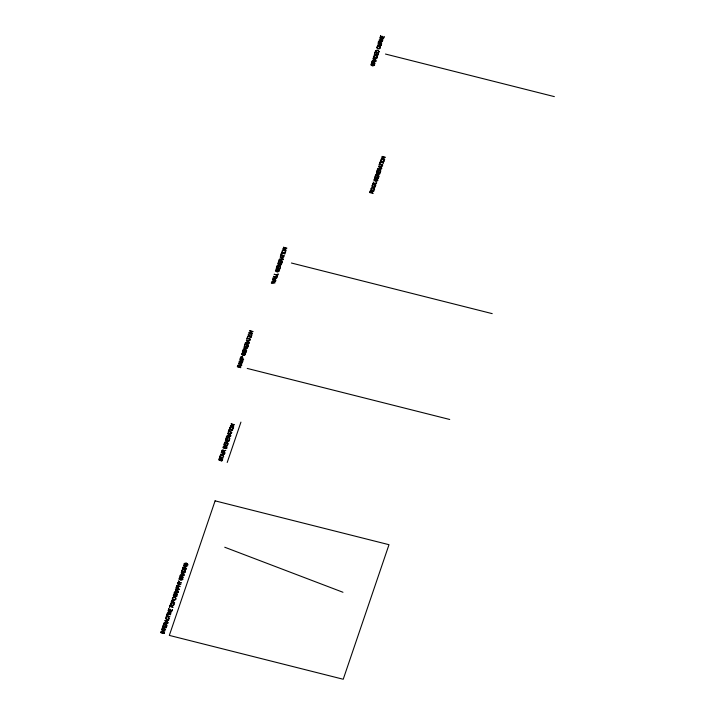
<?xml version="1.0" encoding="UTF-8"?>
<svg xmlns="http://www.w3.org/2000/svg" width="715" height="715" viewBox="0 0 715 715"><rect width="100%" height="100%" fill="white"/><g stroke="black" fill="none" stroke-linecap="round" stroke-linejoin="round"><path stroke-width="1.07" d="M167.024 617.224C163.297 618.484 170.51 620.942 168.454 617.528M373.302 184.926C369.61 186.266 376.85 188.626 374.74 185.239M378.128 46.359C374.392 48.146 381.971 49.693 379.558 46.672M176.417 592.61C176.426 591.019 174.013 591.198 174.049 593.53L177.517 594.406L176.239 593.244M281.183 259.929C281.049 258.142 278.689 258.776 278.814 260.841L282.291 261.717L281.013 260.564M373.954 61.624C373.927 59.944 371.478 60.337 371.586 62.536L375.062 63.412L373.775 62.259M379.71 169.089C379.719 167.417 377.171 167.828 377.341 170L380.818 170.876L379.54 169.723M176.417 592.565L176.426 592.512A1.877 1.466 6.7 0 1 177.222 592.27L178.33 592.038L175.345 589.696L179.197 589.473L177.901 589.929L177.517 591.055L178.473 591.618L178.178 592.485L177.007 592.726A1.296 1.01 6.7 0 0 176.534 592.869M182.173 575.655C182.137 574.163 179.733 574.297 179.796 576.621L183.272 577.497L181.994 576.335M239.722 365.848C239.775 364.418 237.335 364.4 237.344 366.813L240.821 367.689L239.543 366.527M281.192 259.876L281.192 259.831A1.877 1.466 6.7 0 1 281.996 259.581L283.095 259.348L280.119 257.016L283.971 256.792L282.666 257.248L282.291 258.374L283.238 258.928L282.943 259.795L281.674 260.072A1.296 1.01 6.7 0 0 281.308 260.189M373.963 61.57L373.963 61.526A1.877 1.466 6.7 0 1 374.767 61.276L375.867 61.043M379.719 169.035L379.728 168.99A1.877 1.466 6.7 0 1 380.523 168.74L381.622 168.508L378.646 166.175L382.498 165.952L381.202 166.407L380.818 167.525L381.765 168.088L381.47 168.954L380.201 169.223A1.296 1.01 6.7 0 0 379.835 169.348M247.211 343.987L248.489 345.139L245.013 344.264C244.432 342.422 247.453 341.582 247.39 343.298A1.877 1.466 6.7 0 1 248.194 343.003L249.294 342.771M242.6 357.947L242.367 358.635L243.663 359.341L240.186 358.465L240.553 357.393A3.191 2.494 6.7 0 1 240.696 357.053A1.073 0.831 6.7 0 1 242.546 357.08M182.298 570.588L182.102 571.151L184.756 571.821L184.953 571.249M223.715 451.558L224.993 452.711L221.516 451.835C220.935 449.994 223.956 449.154 223.893 450.87A1.877 1.466 6.7 0 1 224.698 450.575L225.797 450.343L224.376 451.067M228.612 437.151L229.89 438.313L226.414 437.437C225.833 435.587 228.854 434.747 228.791 436.472A1.877 1.466 6.7 0 1 229.595 436.177L230.704 435.944L227.719 433.603L231.571 433.379L230.275 433.835L229.89 434.961L230.847 435.524L230.552 436.391L229.283 436.659A1.296 1.01 6.7 0 0 228.907 436.776M165.728 624.141L167.015 625.294L163.538 624.418C162.975 622.756 165.835 621.576 165.916 623.453A1.877 1.466 6.7 0 1 166.711 623.158L167.819 622.926M227.2 462.471L240.937 422.109M374.079 56.503L373.891 57.066L376.546 57.736L376.742 57.164M375.858 51.283L375.67 51.855L378.324 52.517L378.512 51.945M380.452 42.632L381.739 43.794L378.262 42.918C377.699 41.247 380.559 40.076 380.639 41.953A1.877 1.466 6.7 0 1 381.435 41.658L382.543 41.425L381.122 42.14A1.296 1.01 6.7 0 0 380.755 42.257M371.872 192.264L373.15 193.425L369.673 192.549C369.092 190.699 372.113 189.859 372.05 191.584A1.877 1.466 6.7 0 1 372.855 191.289L373.954 191.057L372.533 191.772A1.296 1.01 6.7 0 0 372.166 191.888M172.083 600.672L171.734 601.628L172.976 601.941L173.218 600.716L172.154 600.573M241.062 357.259L240.714 358.215L241.956 358.528L242.197 357.303L241.107 357.187M220.855 459.048L220.676 459.253A9.116 7.123 6.7 0 0 220.426 459.584L219.746 460.102L219.299 459.495A1.966 1.537 6.7 0 1 219.371 459.262L220.318 458.503A1.064 0.831 6.7 0 0 219.228 458.753M240.204 366.035L241.473 365.767L241.768 364.9L240.821 364.337L241.196 363.211L242.501 362.755L238.649 362.988L241.643 365.276L240.526 365.544A1.877 1.466 6.7 0 0 239.686 365.874M182.656 575.843L183.925 575.575L184.22 574.708L183.272 574.145L183.657 573.019L184.953 572.563L181.101 572.787L184.095 575.083L182.977 575.352A1.877 1.466 6.7 0 0 182.137 575.682M274.024 278.385L275.087 278.35L274.774 279.261L273.854 278.707A4.603 3.593 6.7 0 0 273.237 278.394M228.8 433.889L229.864 433.853L229.551 434.765L228.63 434.211A4.603 3.593 6.7 0 0 228.014 433.898M182.182 573.073L183.237 573.037L182.933 573.948L182.012 573.394A4.603 3.593 6.7 0 0 181.396 573.081M165.925 620.879L166.979 620.835L166.666 621.746L165.755 621.201A4.603 3.593 6.7 0 0 165.138 620.888M273.908 278.394L273.407 278.403M228.684 433.898L228.183 433.898M182.066 573.081L181.556 573.081M165.862 620.879L165.254 620.888M246.818 340.733L248.454 340.68L248.15 341.591L247.229 341.046A4.603 3.593 6.7 0 0 246.612 340.733M379.102 166.47L380.782 166.416L380.478 167.328L379.558 166.774A4.603 3.593 6.7 0 0 378.941 166.461M280.575 257.311L282.255 257.257L281.951 258.169L281.031 257.623A4.603 3.593 6.7 0 0 280.414 257.311M239.105 363.283L240.785 363.229L240.481 364.141L239.561 363.586A4.603 3.593 6.7 0 0 238.944 363.274M373.302 59.005L375.026 58.952L374.723 59.863L373.802 59.309A4.603 3.593 6.7 0 0 373.185 58.996M221.105 454.57L222.83 454.517L222.517 455.428L221.605 454.874A4.603 3.593 6.7 0 0 220.989 454.561M175.765 589.991L177.49 589.947L177.177 590.858L176.256 590.304A4.603 3.593 6.7 0 0 175.649 589.991M274.238 282.729L271.271 283.015L275.114 282.818L272.361 281.397L275.677 281.174L272.451 279.556L275.132 281.227A9.742 7.615 6.7 0 0 273.827 281.129L271.789 281.495L273.961 282.595M385.465 54.045L554.357 96.623M291.407 263.013L492.215 313.635M247.22 368.422L449.735 419.482M224.733 547.234L342.977 592.27M242.251 360.905L239.302 361.075L239.114 361.611L242.591 362.487L239.748 361.397L242.975 361.361L240.437 359.529L243.466 359.922L239.99 359.046L239.829 359.52L242.108 360.825M375.884 60.998L372.89 58.71L376.742 58.487L375.438 58.934L375.062 60.06L376.01 60.623L375.715 61.49L374.508 61.74A1.296 1.01 6.7 0 0 374.079 61.883M249.312 342.735L246.318 340.438L250.17 340.215L248.865 340.671L248.489 341.797L249.437 342.351L249.142 343.218L247.908 343.486A1.296 1.01 6.7 0 0 247.506 343.611M167.837 622.89L164.843 620.593L168.686 620.37L167.39 620.826L167.006 621.943L167.962 622.506L167.667 623.373L166.398 623.65A1.296 1.01 6.7 0 0 166.032 623.766M374.866 185.131A1.752 1.367 6.7 0 1 374.812 187.241A1.752 1.367 6.7 0 1 372.175 186.678A1.752 1.367 6.7 0 1 373.248 184.783M373.936 56.458A1.591 1.242 6.7 0 1 377.011 57.209M375.715 51.239A1.591 1.242 6.7 0 1 378.78 51.989M379.683 46.555A1.752 1.367 6.7 0 1 379.638 48.674A1.752 1.367 6.7 0 1 377.002 48.111A1.752 1.367 6.7 0 1 378.074 46.207M242.626 357.062A1.609 1.26 6.7 0 1 242.555 357.929M239.838 366.16A1.296 1.01 6.7 0 1 240.213 366.053M224.01 451.183A1.296 1.01 6.7 0 1 224.385 451.085M220.667 458.896A1.153 0.903 6.7 0 1 222.544 459.968A2.726 2.127 6.7 0 1 222.454 460.308L222.365 460.46A1.224 0.956 6.7 0 1 220.989 460.925C222.633 460.666 222.204 457.904 220.846 459.781A6.614 5.175 6.7 0 1 220.676 460.013L220.578 460.129A0.947 0.742 6.7 0 1 218.844 459.843A1.761 1.376 6.7 0 1 219.255 458.762M182.146 570.543A1.591 1.242 6.7 0 1 185.221 571.294M182.289 575.959A1.296 1.01 6.7 0 1 182.665 575.861M178.258 586.908A1.609 1.26 6.7 0 1 178.187 587.775L177.999 588.481L179.295 589.187L175.819 588.311L176.185 587.238A3.191 2.494 6.7 0 1 176.328 586.899A1.073 0.831 6.7 0 1 178.178 586.926M168.588 617.42A1.752 1.367 6.7 0 1 168.534 619.539A1.752 1.367 6.7 0 1 165.898 618.967A1.752 1.367 6.7 0 1 166.97 617.072M176.65 595.649C174.701 598.732 173.155 594.943 174.326 594.371C169.911 597.445 181.118 597.293 175.568 594.487L175.184 595.631L175.863 594.943L176.65 595.684M182.405 578.739C180.52 581.822 178.839 578.024 180.109 577.452C175.273 580.723 187.169 580.786 181.315 577.577L180.931 578.721L181.61 578.033L182.405 578.739M187.375 564.135L186.579 563.42L185.9 564.108L186.293 562.964C192.46 567.245 179.367 564.787 185.48 563.17C182.674 563.098 186.347 566.959 187.375 564.224M226.396 447.286L225.6 446.571L224.93 447.259L225.314 446.115C231.597 450.03 218.361 448.251 224.573 446.321C221.713 446.106 225.27 450.164 226.396 447.376M244.995 354.113C245.039 355.552 242.573 355.373 242.135 354.309C241.697 353.246 244.19 352.745 242.528 352.87C238.497 356.204 249.481 355.471 243.904 352.951L243.52 354.095L244.199 353.407L244.995 354.148M278.796 270.69C277.009 273.711 275.186 270.1 276.464 269.412C272.102 272.487 283.229 272.37 277.706 269.528L277.322 270.672L278.001 269.984L278.796 270.69M374.195 64.663C372.122 67.809 370.781 63.867 371.827 63.385C367.537 66.495 378.646 66.254 373.105 63.492L372.721 64.636L373.4 63.948L374.195 64.69M377.323 179.849C376.242 182.647 373.239 179.554 375.187 178.544C369.896 181.655 382.15 182.084 376.242 178.687L375.849 179.822L376.528 179.134L377.323 179.885M381.31 45.054L380.21 46.252L377.457 45.268C380.72 47.878 382.579 43.24 377.931 43.865L380.478 44.142L381.31 45.054M185.462 570.838C185.319 569.319 181.494 568.666 181.574 571.401L185.042 572.286L185.462 570.919M377.252 56.753L376.832 58.201L373.355 57.325C373.15 54.957 376.85 54.858 377.252 56.78M379.03 51.534L378.61 52.982L375.134 52.106C374.937 49.755 378.575 49.639 379.03 51.534M165.523 623.355L164.611 622.926L164.039 624.159L165.192 624.454L165.514 623.417M176.033 592.458L175.702 593.557L174.549 593.271L175.121 592.038L176.033 592.458M181.78 575.548L181.449 576.648L180.305 576.361L180.877 575.128L181.78 575.53M223.5 450.772L223.169 451.871L222.025 451.576L222.597 450.343L223.5 450.745M228.398 436.365L228.076 437.464L226.923 437.178L227.495 435.944L228.398 436.382M239.328 365.74L238.998 366.84L237.854 366.554L238.426 365.32L239.328 365.723M246.997 343.2L246.666 344.299L245.522 344.004L246.094 342.771L246.997 343.218M280.798 259.777L280.468 260.877L279.324 260.582L279.896 259.348L280.798 259.777M373.57 61.463L373.239 62.571L372.095 62.277L372.667 61.043L373.57 61.463M371.657 191.477L371.326 192.576L370.182 192.29L370.754 191.048L371.657 191.495M380.246 41.845L379.334 41.416L378.762 42.659L379.915 42.945L380.237 41.908M379.325 168.928L378.995 170.036L377.851 169.741L378.423 168.508L379.325 168.928M177.892 587.373L177.588 588.374L176.346 588.061L176.927 586.908L177.883 587.408M243.046 350.046L242.385 351.986L245.862 352.87L246.55 350.859L245.576 352.406L244.387 352.111L244.896 350.618L243.985 352.003L242.921 351.735L243.046 350.046M243.359 349.135L246.711 350.368L244.092 349.34L247.435 348.25L243.958 347.374L246.568 348.402L243.359 349.135M244.825 344.827L244.164 346.775L247.64 347.651L248.319 345.64L247.345 347.186L246.166 346.891L246.675 345.399L245.754 346.784L244.691 346.516L244.825 344.827M247.444 337.123L246.72 339.259L247.435 338.472L250.5 339.25L247.551 338.115L247.444 337.123M247.712 336.345L251.188 337.221L247.712 336.345M249.043 332.43L252.395 333.673L249.776 332.645L253.11 331.554L249.633 330.679L252.252 331.706L249.043 332.43M272.942 278.108L275.936 280.396L275.114 279.458L275.498 278.332L276.794 277.885L272.942 278.108M273.532 276.374L276.884 277.608L277.456 275.927L276.598 277.152L273.532 276.374M274.238 274.292L277.599 275.525L278.171 273.845L277.304 275.06L274.238 274.292M276.848 266.624L276.187 268.572L279.663 269.448L280.343 267.437L279.377 268.983L278.189 268.688L278.287 267.097L277.786 268.581L276.723 268.313L276.848 266.624M277.161 265.712L280.512 266.945L277.894 265.917L281.236 264.827L277.76 263.951L280.369 264.979L277.161 265.712M278.627 261.404L277.965 263.352L281.442 264.228L282.121 262.217L281.147 263.764L279.967 263.469L280.477 261.976L279.556 263.361L278.493 263.093L278.627 261.404M281.245 253.7L280.521 255.836L281.227 255.049L284.293 255.827L281.353 254.692L281.245 253.7M281.513 252.922L284.99 253.798L281.513 252.922M282.845 249.008L286.197 250.25L283.578 249.222L286.912 248.132L283.435 247.256L286.054 248.284L282.845 249.008M220.184 455.759L219.46 457.886L220.175 457.108L223.241 457.877L220.292 456.751L220.184 455.759M220.694 454.275L223.688 456.563L222.857 455.625L223.241 454.499L224.537 454.052L220.694 454.275M221.301 452.47L224.778 453.346L221.301 452.47M224.456 443.211L223.795 445.159L227.263 446.035L227.951 444.024L226.977 445.579L225.797 445.275L225.895 443.684L225.386 445.177L224.322 444.909L224.456 443.211M224.76 442.299L228.112 443.541L225.502 442.514L228.836 441.423L225.359 440.547L227.969 441.575L224.76 442.299M226.226 437.991L225.565 439.94L229.041 440.815L229.721 438.804L228.755 440.36L227.567 440.056L227.665 438.465L227.164 439.957L226.101 439.689L226.226 437.991M228.845 430.296L228.121 432.423L228.836 431.637L231.901 432.414L228.952 431.288L228.845 430.296M229.113 429.509L232.59 430.385L229.113 429.509M230.444 425.595L233.796 426.837L231.177 425.809L234.52 424.719L231.043 423.843L233.653 424.871L230.444 425.595M160.768 632.569L164.244 633.445L160.768 632.569M161.098 631.577L164.45 632.82L161.84 631.792L165.174 630.702L161.697 629.826L164.307 630.853L161.098 631.577M162.555 627.296L161.831 629.432L162.546 628.646L165.612 629.423L162.662 628.288L162.555 627.296M163.351 624.981L162.689 626.93L166.157 627.806L166.845 625.795L165.871 627.341L164.691 627.046L165.192 625.553L164.28 626.939L163.217 626.671L163.351 624.981M166.89 614.569L166.166 616.696L166.872 615.91L169.938 616.688L166.997 615.561L166.89 614.569M167.158 613.783L170.635 614.659L167.158 613.783M167.408 613.041L171.234 612.898L168.114 610.968L170.787 612.987L167.408 613.041M168.883 608.697L168.222 610.646L171.698 611.522L172.378 609.511L171.412 611.057L170.224 610.762L170.322 609.171L169.821 610.664L168.758 610.387L168.883 608.697M170.081 605.167L169.357 607.303L170.072 606.517L173.137 607.294L170.197 606.168L170.081 605.167M171.546 600.868L171.207 601.887L174.674 602.763L173.388 602.048L173.62 601.36A1.609 1.26 6.7 0 0 173.647 600.484A1.073 0.831 6.7 0 0 171.68 600.448A3.191 2.494 6.7 0 0 171.573 600.806L171.573 600.806M176.793 585.442L180.153 586.675L178.634 585.907L179.108 584.504L180.868 584.566L177.392 583.69L178.696 584.405L178.223 585.8L176.793 585.442M177.651 582.94L177.499 583.377L181.449 582.859L179.974 582.484L178.339 580.911L179.554 582.555L177.651 582.94M182.638 568.273L186.115 569.149L182.638 568.273M182.969 567.29L186.32 568.532L183.71 567.496L187.044 566.405L183.567 565.529L186.177 566.566L182.969 567.29M215.099 500.849L169.33 635.403L343.227 679.25L388.996 544.696L215.099 500.849M374.946 52.66L374.285 54.599L377.761 55.475L378.441 53.473L377.475 55.019L376.287 54.724L376.796 53.232L375.884 54.617L374.812 54.349L374.946 52.66M379.218 40.094L383.043 39.951L379.924 38.02L382.596 40.04L379.218 40.094M380.702 35.75L380.031 37.698L383.508 38.574L384.196 36.563L383.222 38.11L382.042 37.815L382.141 36.224L381.631 37.707L380.568 37.439L380.702 35.75M372.631 183.862L375.983 185.096L374.499 183.853L376.742 182.87L374.276 183.532L373.248 182.048L374.356 184.3L372.631 183.862M375.375 175.783L374.714 177.722L378.19 178.598L378.879 176.596L377.904 178.142L376.725 177.847L377.225 176.355L376.313 177.74L375.25 177.472L375.375 175.783M375.688 174.862L379.039 176.105L376.43 175.077L379.763 173.986L376.287 173.11L378.896 174.138L375.688 174.862M377.154 170.563L376.492 172.503L379.969 173.379L380.648 171.377L379.674 172.923L378.494 172.628L379.004 171.135L378.092 172.521L377.019 172.252L377.154 170.563M379.772 162.859L379.048 164.986L379.763 164.209L382.829 164.977L379.88 163.851L379.772 162.859M380.04 162.082L383.517 162.957L380.04 162.082M381.372 158.167L384.724 159.409L382.105 158.381L385.439 157.291L381.962 156.415L384.581 157.443L381.372 158.167M371.675 190.244A1.85 1.439 6.7 0 0 374.571 189.332A1.85 1.439 6.7 0 0 371.979 187.759A1.85 1.439 6.7 0 0 371.675 190.244M371.863 189.976A1.43 1.117 6.7 0 0 374.124 189.296A1.43 1.117 6.7 0 0 372.14 188.063A1.43 1.117 6.7 0 0 371.863 189.976M381.327 161.849A1.85 1.439 6.7 0 0 384.232 160.947A1.85 1.439 6.7 0 0 381.631 159.374A1.85 1.439 6.7 0 0 381.327 161.849M381.524 161.581A1.43 1.117 6.7 0 0 383.785 160.911A1.43 1.117 6.7 0 0 381.792 159.668A1.43 1.117 6.7 0 0 381.524 161.581M282.988 252.431A1.43 1.117 6.7 0 0 285.258 251.752A1.43 1.117 6.7 0 0 283.265 250.509A1.43 1.117 6.7 0 0 282.988 252.431M282.8 252.699A1.85 1.439 6.7 0 0 285.705 251.787A1.85 1.439 6.7 0 0 283.104 250.214A1.85 1.439 6.7 0 0 282.8 252.699M249.195 335.853A1.43 1.117 6.7 0 0 251.457 335.174A1.43 1.117 6.7 0 0 249.464 333.932A1.43 1.117 6.7 0 0 249.195 335.853M248.999 336.113A1.85 1.439 6.7 0 0 251.903 335.21A1.85 1.439 6.7 0 0 249.303 333.637A1.85 1.439 6.7 0 0 248.999 336.113M230.596 429.018A1.43 1.117 6.7 0 0 232.858 428.348A1.43 1.117 6.7 0 0 230.874 427.105A1.43 1.117 6.7 0 0 230.596 429.018M230.409 429.286A1.85 1.439 6.7 0 0 233.305 428.374A1.85 1.439 6.7 0 0 230.713 426.801A1.85 1.439 6.7 0 0 230.409 429.286M173.325 599.51A1.43 1.117 6.7 0 0 175.586 598.839A1.43 1.117 6.7 0 0 173.602 597.597A1.43 1.117 6.7 0 0 173.325 599.51M173.137 599.778A1.85 1.439 6.7 0 0 176.033 598.875A1.85 1.439 6.7 0 0 173.441 597.302A1.85 1.439 6.7 0 0 173.137 599.778M171.475 604.944A1.43 1.117 6.7 0 0 173.745 604.264A1.43 1.117 6.7 0 0 171.752 603.022A1.43 1.117 6.7 0 0 171.475 604.944M171.287 605.212A1.85 1.439 6.7 0 0 174.192 604.3A1.85 1.439 6.7 0 0 171.591 602.727A1.85 1.439 6.7 0 0 171.287 605.212"/></g></svg>
